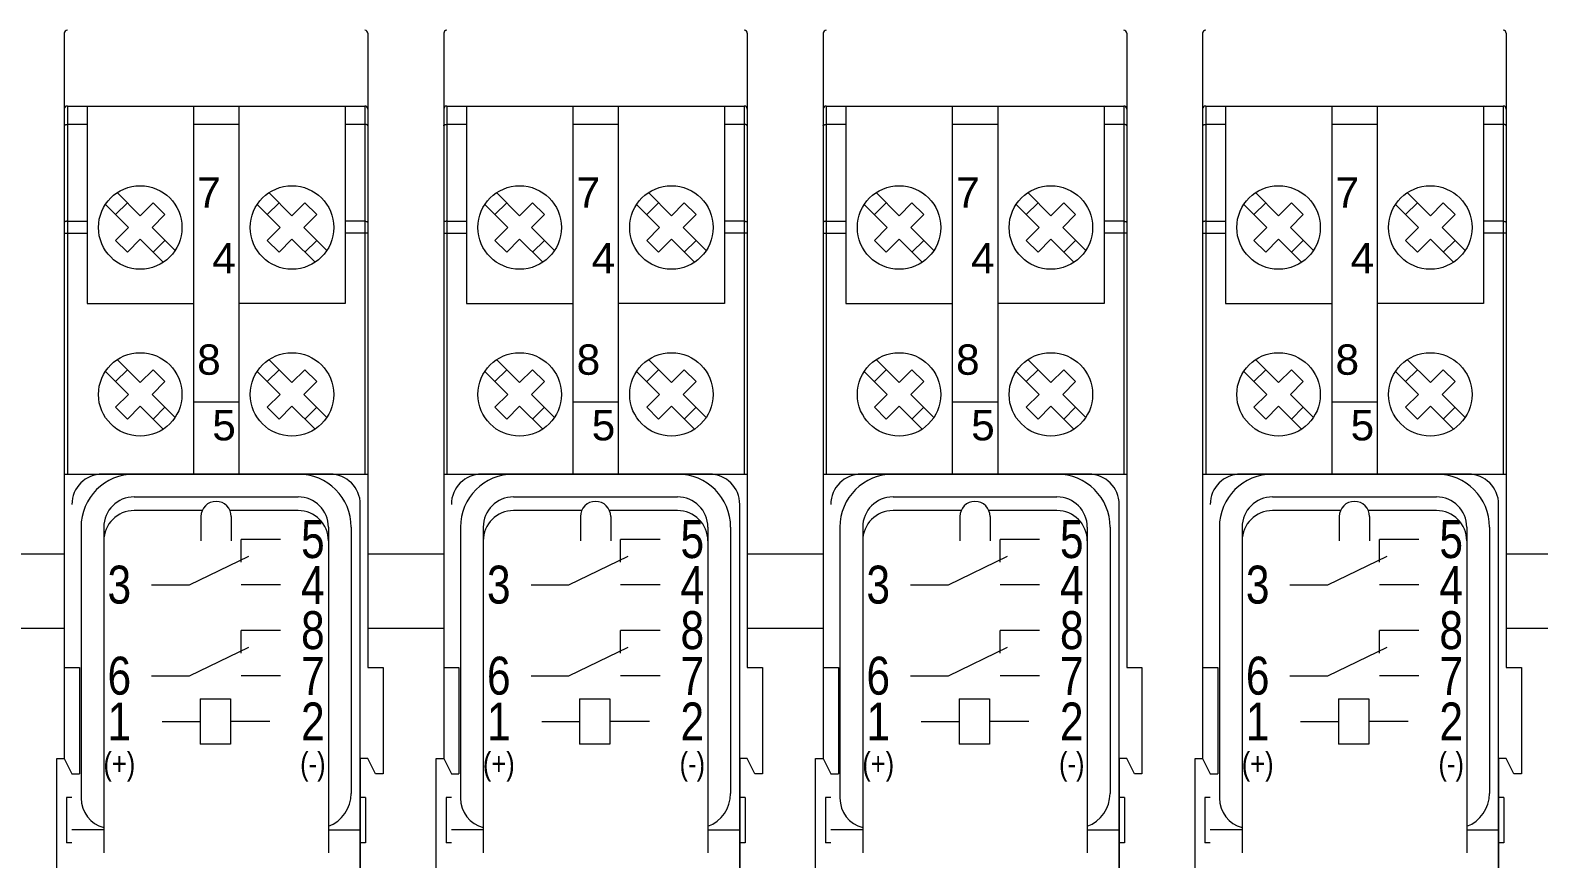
# Model space of a CAD drawing. Header units: millimetres. Extents: x 1359 to 3577, y 1336 to 3557.
# Drawn here: x 3094.1 to 3193.5, y 1756.9 to 1811.5 of the extents above; entities that cross this region are included whole.
import ezdxf

# ---------------------------------------------------------------- set-up
doc = ezdxf.new("R2010")
doc.units = ezdxf.units.MM
doc.layers.add('000-PI-Oprema', color=30, linetype='Continuous', lineweight=5)
doc.layers.add('000-SI-Oprema', color=30, linetype='Continuous', lineweight=0)
doc.layers.add('002-PI-Kabelska kanalica', color=150, linetype='Continuous')
doc.styles.add('NUOVO', font='txt.shx', dxfattribs={"width": 0.8, "height": 0.8})
doc.styles.get("Standard").update_dxf_attribs({"font": 'arial.ttf'})

msp = doc.modelspace()

# ---------------------------------------------------------------- linework, layer by layer
at = {"layer": '000-PI-Oprema', "color": 0, "linetype": 'ByBlock', "lineweight": 0}
for p, q in [((3110.588, 1778), (3107.988, 1778)), ((3107.988, 1776.5), (3107.988, 1778)), ((3135.588, 1778), (3132.988, 1778)), ((3132.988, 1776.5), (3132.988, 1778)), ((3160.588, 1778), (3157.988, 1778)), ((3157.988, 1776.5), (3157.988, 1778)), ((3185.588, 1778), (3182.988, 1778)), ((3182.988, 1776.5), (3182.988, 1778)), ((3104.588, 1775), (3108.488, 1776.9)), ((3129.588, 1775), (3133.488, 1776.9)), ((3154.588, 1775), (3158.488, 1776.9)), ((3179.588, 1775), (3183.488, 1776.9)), ((3102.088, 1775), (3104.588, 1775)), ((3110.588, 1775), (3107.988, 1775)), ((3127.088, 1775), (3129.588, 1775)), ((3135.588, 1775), (3132.988, 1775)), ((3152.088, 1775), (3154.588, 1775)), ((3160.588, 1775), (3157.988, 1775)), ((3177.088, 1775), (3179.588, 1775)), ((3185.588, 1775), (3182.988, 1775)), ((3110.588, 1772), (3107.988, 1772)), ((3107.988, 1770.5), (3107.988, 1772)), ((3135.588, 1772), (3132.988, 1772)), ((3132.988, 1770.5), (3132.988, 1772)), ((3160.588, 1772), (3157.988, 1772)), ((3157.988, 1770.5), (3157.988, 1772)), ((3185.588, 1772), (3182.988, 1772)), ((3182.988, 1770.5), (3182.988, 1772)), ((3104.588, 1769), (3108.488, 1770.9)), ((3129.588, 1769), (3133.488, 1770.9)), ((3154.588, 1769), (3158.488, 1770.9)), ((3179.588, 1769), (3183.488, 1770.9)), ((3102.088, 1769), (3104.588, 1769)), ((3110.588, 1769), (3107.988, 1769)), ((3127.088, 1769), (3129.588, 1769)), ((3135.588, 1769), (3132.988, 1769)), ((3152.088, 1769), (3154.588, 1769)), ((3160.588, 1769), (3157.988, 1769)), ((3177.088, 1769), (3179.588, 1769)), ((3185.588, 1769), (3182.988, 1769)), ((3105.288, 1767.5), (3105.288, 1764.5)), ((3105.288, 1767.5), (3107.288, 1767.5)), ((3107.288, 1767.5), (3107.288, 1764.5)), ((3130.288, 1767.5), (3130.288, 1764.5)), ((3130.288, 1767.5), (3132.288, 1767.5)), ((3132.288, 1767.5), (3132.288, 1764.5)), ((3155.288, 1767.5), (3155.288, 1764.5)), ((3155.288, 1767.5), (3157.288, 1767.5)), ((3157.288, 1767.5), (3157.288, 1764.5)), ((3180.288, 1767.5), (3180.288, 1764.5)), ((3180.288, 1767.5), (3182.288, 1767.5)), ((3182.288, 1767.5), (3182.288, 1764.5)), ((3102.788, 1766), (3105.288, 1766)), ((3109.888, 1766), (3107.288, 1766)), ((3127.788, 1766), (3130.288, 1766)), ((3134.888, 1766), (3132.288, 1766)), ((3152.788, 1766), (3155.288, 1766)), ((3159.888, 1766), (3157.288, 1766)), ((3177.788, 1766), (3180.288, 1766)), ((3184.888, 1766), (3182.288, 1766)), ((3107.288, 1764.5), (3105.288, 1764.5)), ((3132.288, 1764.5), (3130.288, 1764.5)), ((3157.288, 1764.5), (3155.288, 1764.5)), ((3182.288, 1764.5), (3180.288, 1764.5))]:
    msp.add_line(p, q, dxfattribs=at)
at = {"layer": '000-SI-Oprema', "color": 0, "linetype": 'ByBlock', "lineweight": 0}
for p, q in [((3096.338, 1811.35), (3096.338, 1763.55)), ((3116.338, 1811.35), (3116.338, 1769.55)), ((3121.338, 1811.35), (3121.338, 1763.55)), ((3141.338, 1811.35), (3141.338, 1769.55)), ((3146.338, 1811.35), (3146.338, 1763.55)), ((3166.338, 1811.35), (3166.338, 1769.55)), ((3171.338, 1811.35), (3171.338, 1763.55)), ((3191.338, 1811.35), (3191.338, 1769.55)), ((3096.538, 1806.55), (3096.538, 1782.3)), ((3096.538, 1806.55), (3116.138, 1806.55)), ((3097.838, 1806.55), (3097.838, 1793.55)), ((3104.838, 1806.55), (3104.838, 1782.3)), ((3107.838, 1806.55), (3107.838, 1782.3)), ((3114.838, 1806.55), (3114.838, 1793.55)), ((3116.138, 1806.55), (3116.138, 1782.3)), ((3121.538, 1806.55), (3121.538, 1782.3)), ((3121.538, 1806.55), (3141.138, 1806.55)), ((3122.838, 1806.55), (3122.838, 1793.55)), ((3129.838, 1806.55), (3129.838, 1782.3)), ((3132.838, 1806.55), (3132.838, 1782.3)), ((3139.838, 1806.55), (3139.838, 1793.55)), ((3141.138, 1806.55), (3141.138, 1782.3)), ((3146.538, 1806.55), (3146.538, 1782.3)), ((3146.538, 1806.55), (3166.138, 1806.55)), ((3147.838, 1806.55), (3147.838, 1793.55)), ((3154.838, 1806.55), (3154.838, 1782.3)), ((3157.838, 1806.55), (3157.838, 1782.3)), ((3164.838, 1806.55), (3164.838, 1793.55)), ((3166.138, 1806.55), (3166.138, 1782.3)), ((3171.538, 1806.55), (3171.538, 1782.3)), ((3171.538, 1806.55), (3191.138, 1806.55)), ((3172.838, 1806.55), (3172.838, 1793.55)), ((3179.838, 1806.55), (3179.838, 1782.3)), ((3182.838, 1806.55), (3182.838, 1782.3)), ((3189.838, 1806.55), (3189.838, 1793.55)), ((3191.138, 1806.55), (3191.138, 1782.3)), ((3097.838, 1805.334), (3096.538, 1805.334)), ((3107.838, 1805.334), (3104.838, 1805.334)), ((3116.138, 1805.334), (3114.838, 1805.334)), ((3122.838, 1805.334), (3121.538, 1805.334)), ((3132.838, 1805.334), (3129.838, 1805.334)), ((3141.138, 1805.334), (3139.838, 1805.334)), ((3147.838, 1805.334), (3146.538, 1805.334)), ((3157.838, 1805.334), (3154.838, 1805.334)), ((3166.138, 1805.334), (3164.838, 1805.334)), ((3172.838, 1805.334), (3171.538, 1805.334)), ((3182.838, 1805.334), (3179.838, 1805.334)), ((3191.138, 1805.334), (3189.838, 1805.334)), ((3099.712, 1799.398), (3100.49, 1800.176)), ((3099.822, 1800.844), (3101.338, 1799.327)), ((3101.338, 1799.327), (3102.187, 1800.176)), ((3102.187, 1800.176), (3102.964, 1799.398)), ((3109.712, 1799.398), (3110.49, 1800.176)), ((3109.822, 1800.844), (3111.338, 1799.327)), ((3111.338, 1799.327), (3112.187, 1800.176)), ((3112.187, 1800.176), (3112.964, 1799.398)), ((3124.712, 1799.398), (3125.49, 1800.176)), ((3124.822, 1800.844), (3126.338, 1799.327)), ((3126.338, 1799.327), (3127.187, 1800.176)), ((3127.187, 1800.176), (3127.964, 1799.398)), ((3134.712, 1799.398), (3135.49, 1800.176)), ((3134.822, 1800.844), (3136.338, 1799.327)), ((3136.338, 1799.327), (3137.187, 1800.176)), ((3137.187, 1800.176), (3137.964, 1799.398)), ((3149.712, 1799.398), (3150.49, 1800.176)), ((3149.822, 1800.844), (3151.338, 1799.327)), ((3151.338, 1799.327), (3152.187, 1800.176)), ((3152.187, 1800.176), (3152.964, 1799.398)), ((3159.712, 1799.398), (3160.49, 1800.176)), ((3159.822, 1800.844), (3161.338, 1799.327)), ((3161.338, 1799.327), (3162.187, 1800.176)), ((3162.187, 1800.176), (3162.964, 1799.398)), ((3174.712, 1799.398), (3175.49, 1800.176)), ((3174.822, 1800.844), (3176.338, 1799.327)), ((3176.338, 1799.327), (3177.187, 1800.176)), ((3177.187, 1800.176), (3177.964, 1799.398)), ((3184.712, 1799.398), (3185.49, 1800.176)), ((3184.822, 1800.844), (3186.338, 1799.327)), ((3186.338, 1799.327), (3187.187, 1800.176)), ((3187.187, 1800.176), (3187.964, 1799.398)), ((3099.044, 1800.066), (3100.56, 1798.549)), ((3102.116, 1798.549), (3102.964, 1799.398)), ((3109.044, 1800.066), (3110.56, 1798.549)), ((3112.116, 1798.549), (3112.964, 1799.398)), ((3124.044, 1800.066), (3125.56, 1798.549)), ((3127.116, 1798.549), (3127.964, 1799.398)), ((3134.044, 1800.066), (3135.56, 1798.549)), ((3137.116, 1798.549), (3137.964, 1799.398)), ((3149.044, 1800.066), (3150.56, 1798.549)), ((3152.116, 1798.549), (3152.964, 1799.398)), ((3159.044, 1800.066), (3160.56, 1798.549)), ((3162.116, 1798.549), (3162.964, 1799.398)), ((3174.044, 1800.066), (3175.56, 1798.549)), ((3177.116, 1798.549), (3177.964, 1799.398)), ((3184.044, 1800.066), (3185.56, 1798.549)), ((3187.116, 1798.549), (3187.964, 1799.398)), ((3096.338, 1798.172), (3097.838, 1798.172)), ((3096.538, 1798.957), (3097.838, 1798.957)), ((3099.712, 1797.701), (3100.56, 1798.549)), ((3102.116, 1798.549), (3103.632, 1797.033)), ((3109.712, 1797.701), (3110.56, 1798.549)), ((3112.116, 1798.549), (3113.632, 1797.033)), ((3116.138, 1798.957), (3114.838, 1798.957)), ((3116.338, 1798.172), (3114.838, 1798.172)), ((3121.338, 1798.172), (3122.838, 1798.172)), ((3121.538, 1798.957), (3122.838, 1798.957)), ((3124.712, 1797.701), (3125.56, 1798.549)), ((3127.116, 1798.549), (3128.632, 1797.033)), ((3134.712, 1797.701), (3135.56, 1798.549)), ((3137.116, 1798.549), (3138.632, 1797.033)), ((3141.138, 1798.957), (3139.838, 1798.957)), ((3141.338, 1798.172), (3139.838, 1798.172)), ((3146.338, 1798.172), (3147.838, 1798.172)), ((3146.538, 1798.957), (3147.838, 1798.957)), ((3149.712, 1797.701), (3150.56, 1798.549)), ((3152.116, 1798.549), (3153.632, 1797.033)), ((3159.712, 1797.701), (3160.56, 1798.549)), ((3162.116, 1798.549), (3163.632, 1797.033)), ((3166.138, 1798.957), (3164.838, 1798.957)), ((3166.338, 1798.172), (3164.838, 1798.172)), ((3171.338, 1798.172), (3172.838, 1798.172)), ((3171.538, 1798.957), (3172.838, 1798.957)), ((3174.712, 1797.701), (3175.56, 1798.549)), ((3177.116, 1798.549), (3178.632, 1797.033)), ((3184.712, 1797.701), (3185.56, 1798.549)), ((3187.116, 1798.549), (3188.632, 1797.033)), ((3191.138, 1798.957), (3189.838, 1798.957)), ((3191.338, 1798.172), (3189.838, 1798.172)), ((3099.712, 1797.701), (3100.49, 1796.923)), ((3100.49, 1796.923), (3101.338, 1797.772)), ((3101.338, 1797.772), (3102.854, 1796.255)), ((3102.187, 1796.923), (3102.964, 1797.701)), ((3109.712, 1797.701), (3110.49, 1796.923)), ((3110.49, 1796.923), (3111.338, 1797.772)), ((3111.338, 1797.772), (3112.854, 1796.255)), ((3112.187, 1796.923), (3112.964, 1797.701)), ((3124.712, 1797.701), (3125.49, 1796.923)), ((3125.49, 1796.923), (3126.338, 1797.772)), ((3126.338, 1797.772), (3127.854, 1796.255)), ((3127.187, 1796.923), (3127.964, 1797.701)), ((3134.712, 1797.701), (3135.49, 1796.923)), ((3135.49, 1796.923), (3136.338, 1797.772)), ((3136.338, 1797.772), (3137.854, 1796.255)), ((3137.187, 1796.923), (3137.964, 1797.701)), ((3149.712, 1797.701), (3150.49, 1796.923)), ((3150.49, 1796.923), (3151.338, 1797.772)), ((3151.338, 1797.772), (3152.854, 1796.255)), ((3152.187, 1796.923), (3152.964, 1797.701)), ((3159.712, 1797.701), (3160.49, 1796.923)), ((3160.49, 1796.923), (3161.338, 1797.772)), ((3161.338, 1797.772), (3162.854, 1796.255)), ((3162.187, 1796.923), (3162.964, 1797.701)), ((3174.712, 1797.701), (3175.49, 1796.923)), ((3175.49, 1796.923), (3176.338, 1797.772)), ((3176.338, 1797.772), (3177.854, 1796.255)), ((3177.187, 1796.923), (3177.964, 1797.701)), ((3184.712, 1797.701), (3185.49, 1796.923)), ((3185.49, 1796.923), (3186.338, 1797.772)), ((3186.338, 1797.772), (3187.854, 1796.255)), ((3187.187, 1796.923), (3187.964, 1797.701)), ((3097.838, 1793.55), (3104.838, 1793.55)), ((3114.838, 1793.55), (3107.838, 1793.55)), ((3122.838, 1793.55), (3129.838, 1793.55)), ((3139.838, 1793.55), (3132.838, 1793.55)), ((3147.838, 1793.55), (3154.838, 1793.55)), ((3164.838, 1793.55), (3157.838, 1793.55)), ((3172.838, 1793.55), (3179.838, 1793.55)), ((3189.838, 1793.55), (3182.838, 1793.55)), ((3099.712, 1788.398), (3100.49, 1789.176)), ((3099.822, 1789.844), (3101.338, 1788.327)), ((3101.338, 1788.327), (3102.187, 1789.176)), ((3102.187, 1789.176), (3102.964, 1788.398)), ((3109.712, 1788.398), (3110.49, 1789.176)), ((3109.822, 1789.844), (3111.338, 1788.327)), ((3111.338, 1788.327), (3112.187, 1789.176)), ((3112.187, 1789.176), (3112.964, 1788.398)), ((3124.712, 1788.398), (3125.49, 1789.176)), ((3124.822, 1789.844), (3126.338, 1788.327)), ((3126.338, 1788.327), (3127.187, 1789.176)), ((3127.187, 1789.176), (3127.964, 1788.398)), ((3134.712, 1788.398), (3135.49, 1789.176)), ((3134.822, 1789.844), (3136.338, 1788.327)), ((3136.338, 1788.327), (3137.187, 1789.176)), ((3137.187, 1789.176), (3137.964, 1788.398)), ((3149.712, 1788.398), (3150.49, 1789.176)), ((3149.822, 1789.844), (3151.338, 1788.327)), ((3151.338, 1788.327), (3152.187, 1789.176)), ((3152.187, 1789.176), (3152.964, 1788.398)), ((3159.712, 1788.398), (3160.49, 1789.176)), ((3159.822, 1789.844), (3161.338, 1788.327)), ((3161.338, 1788.327), (3162.187, 1789.176)), ((3162.187, 1789.176), (3162.964, 1788.398)), ((3174.712, 1788.398), (3175.49, 1789.176)), ((3174.822, 1789.844), (3176.338, 1788.327)), ((3176.338, 1788.327), (3177.187, 1789.176)), ((3177.187, 1789.176), (3177.964, 1788.398)), ((3184.712, 1788.398), (3185.49, 1789.176)), ((3184.822, 1789.844), (3186.338, 1788.327)), ((3186.338, 1788.327), (3187.187, 1789.176)), ((3187.187, 1789.176), (3187.964, 1788.398)), ((3099.044, 1789.066), (3100.56, 1787.549)), ((3102.116, 1787.549), (3102.964, 1788.398)), ((3109.044, 1789.066), (3110.56, 1787.549)), ((3112.116, 1787.549), (3112.964, 1788.398)), ((3124.044, 1789.066), (3125.56, 1787.549)), ((3127.116, 1787.549), (3127.964, 1788.398)), ((3134.044, 1789.066), (3135.56, 1787.549)), ((3137.116, 1787.549), (3137.964, 1788.398)), ((3149.044, 1789.066), (3150.56, 1787.549)), ((3152.116, 1787.549), (3152.964, 1788.398)), ((3159.044, 1789.066), (3160.56, 1787.549)), ((3162.116, 1787.549), (3162.964, 1788.398)), ((3174.044, 1789.066), (3175.56, 1787.549)), ((3177.116, 1787.549), (3177.964, 1788.398)), ((3184.044, 1789.066), (3185.56, 1787.549)), ((3187.116, 1787.549), (3187.964, 1788.398)), ((3099.712, 1786.701), (3100.56, 1787.549)), ((3102.116, 1787.549), (3103.632, 1786.033)), ((3109.712, 1786.701), (3110.56, 1787.549)), ((3112.116, 1787.549), (3113.632, 1786.033)), ((3124.712, 1786.701), (3125.56, 1787.549)), ((3127.116, 1787.549), (3128.632, 1786.033)), ((3134.712, 1786.701), (3135.56, 1787.549)), ((3137.116, 1787.549), (3138.632, 1786.033)), ((3149.712, 1786.701), (3150.56, 1787.549)), ((3152.116, 1787.549), (3153.632, 1786.033)), ((3159.712, 1786.701), (3160.56, 1787.549)), ((3162.116, 1787.549), (3163.632, 1786.033)), ((3174.712, 1786.701), (3175.56, 1787.549)), ((3177.116, 1787.549), (3178.632, 1786.033)), ((3184.712, 1786.701), (3185.56, 1787.549)), ((3187.116, 1787.549), (3188.632, 1786.033)), ((3099.712, 1786.701), (3100.49, 1785.923)), ((3100.49, 1785.923), (3101.338, 1786.772)), ((3101.338, 1786.772), (3102.854, 1785.255)), ((3102.187, 1785.923), (3102.964, 1786.701)), ((3107.838, 1787.034), (3104.838, 1787.034)), ((3109.712, 1786.701), (3110.49, 1785.923)), ((3110.49, 1785.923), (3111.338, 1786.772)), ((3111.338, 1786.772), (3112.854, 1785.255)), ((3112.187, 1785.923), (3112.964, 1786.701)), ((3124.712, 1786.701), (3125.49, 1785.923)), ((3125.49, 1785.923), (3126.338, 1786.772)), ((3126.338, 1786.772), (3127.854, 1785.255)), ((3127.187, 1785.923), (3127.964, 1786.701)), ((3132.838, 1787.034), (3129.838, 1787.034)), ((3134.712, 1786.701), (3135.49, 1785.923)), ((3135.49, 1785.923), (3136.338, 1786.772)), ((3136.338, 1786.772), (3137.854, 1785.255)), ((3137.187, 1785.923), (3137.964, 1786.701)), ((3149.712, 1786.701), (3150.49, 1785.923)), ((3150.49, 1785.923), (3151.338, 1786.772)), ((3151.338, 1786.772), (3152.854, 1785.255)), ((3152.187, 1785.923), (3152.964, 1786.701)), ((3157.838, 1787.034), (3154.838, 1787.034)), ((3159.712, 1786.701), (3160.49, 1785.923)), ((3160.49, 1785.923), (3161.338, 1786.772)), ((3161.338, 1786.772), (3162.854, 1785.255)), ((3162.187, 1785.923), (3162.964, 1786.701)), ((3174.712, 1786.701), (3175.49, 1785.923)), ((3175.49, 1785.923), (3176.338, 1786.772)), ((3176.338, 1786.772), (3177.854, 1785.255)), ((3177.187, 1785.923), (3177.964, 1786.701)), ((3182.838, 1787.034), (3179.838, 1787.034)), ((3184.712, 1786.701), (3185.49, 1785.923)), ((3185.49, 1785.923), (3186.338, 1786.772)), ((3186.338, 1786.772), (3187.854, 1785.255)), ((3187.187, 1785.923), (3187.964, 1786.701)), ((3096.338, 1782.3), (3116.338, 1782.3)), ((3113.838, 1782.3), (3098.838, 1782.3)), ((3113.838, 1782.3), (3098.838, 1782.3)), ((3100.938, 1782.3), (3111.738, 1782.3)), ((3100.938, 1782.3), (3111.738, 1782.3)), ((3121.338, 1782.3), (3141.338, 1782.3)), ((3138.838, 1782.3), (3123.838, 1782.3)), ((3138.838, 1782.3), (3123.838, 1782.3)), ((3125.938, 1782.3), (3136.738, 1782.3)), ((3125.938, 1782.3), (3136.738, 1782.3)), ((3146.338, 1782.3), (3166.338, 1782.3)), ((3163.838, 1782.3), (3148.838, 1782.3)), ((3163.838, 1782.3), (3148.838, 1782.3)), ((3150.938, 1782.3), (3161.738, 1782.3)), ((3150.938, 1782.3), (3161.738, 1782.3)), ((3171.338, 1782.3), (3191.338, 1782.3)), ((3188.838, 1782.3), (3173.838, 1782.3)), ((3188.838, 1782.3), (3173.838, 1782.3)), ((3175.938, 1782.3), (3186.738, 1782.3)), ((3175.938, 1782.3), (3186.738, 1782.3)), ((3100.938, 1780.8), (3111.738, 1780.8)), ((3115.838, 1738.7), (3115.838, 1780.3)), ((3115.838, 1738.7), (3115.838, 1780.3)), ((3125.938, 1780.8), (3136.738, 1780.8)), ((3140.838, 1738.7), (3140.838, 1780.3)), ((3140.838, 1738.7), (3140.838, 1780.3)), ((3150.938, 1780.8), (3161.738, 1780.8)), ((3165.838, 1738.7), (3165.838, 1780.3)), ((3165.838, 1738.7), (3165.838, 1780.3)), ((3175.938, 1780.8), (3186.738, 1780.8)), ((3190.838, 1738.7), (3190.838, 1780.3)), ((3190.838, 1738.7), (3190.838, 1780.3)), ((3105.422, 1779.9), (3100.938, 1779.9)), ((3105.338, 1779.5), (3105.338, 1777.9)), ((3111.738, 1779.9), (3107.255, 1779.9)), ((3107.338, 1779.5), (3107.338, 1777.9)), ((3130.422, 1779.9), (3125.938, 1779.9)), ((3130.338, 1779.5), (3130.338, 1777.9)), ((3136.738, 1779.9), (3132.255, 1779.9)), ((3132.338, 1779.5), (3132.338, 1777.9)), ((3155.422, 1779.9), (3150.938, 1779.9)), ((3155.338, 1779.5), (3155.338, 1777.9)), ((3161.738, 1779.9), (3157.255, 1779.9)), ((3157.338, 1779.5), (3157.338, 1777.9)), ((3180.422, 1779.9), (3175.938, 1779.9)), ((3180.338, 1779.5), (3180.338, 1777.9)), ((3186.738, 1779.9), (3182.255, 1779.9)), ((3182.338, 1779.5), (3182.338, 1777.9)), ((3097.438, 1778.8), (3097.438, 1760.95)), ((3098.938, 1778.8), (3098.938, 1760.95)), ((3113.738, 1778.8), (3113.738, 1761.25)), ((3115.238, 1778.8), (3115.238, 1761.25)), ((3122.438, 1778.8), (3122.438, 1760.95)), ((3123.938, 1778.8), (3123.938, 1760.95)), ((3138.738, 1778.8), (3138.738, 1761.25)), ((3140.238, 1778.8), (3140.238, 1761.25)), ((3147.438, 1778.8), (3147.438, 1760.95)), ((3148.938, 1778.8), (3148.938, 1760.95)), ((3163.738, 1778.8), (3163.738, 1761.25)), ((3165.238, 1778.8), (3165.238, 1761.25)), ((3172.438, 1778.8), (3172.438, 1760.95)), ((3173.938, 1778.8), (3173.938, 1760.95)), ((3188.738, 1778.8), (3188.738, 1761.25)), ((3190.238, 1778.8), (3190.238, 1761.25)), ((3098.938, 1777.9), (3098.938, 1757.35)), ((3113.738, 1777.9), (3113.738, 1757.35)), ((3123.938, 1777.9), (3123.938, 1757.35)), ((3138.738, 1777.9), (3138.738, 1757.35)), ((3148.938, 1777.9), (3148.938, 1757.35)), ((3163.738, 1777.9), (3163.738, 1757.35)), ((3173.938, 1777.9), (3173.938, 1757.35)), ((3188.738, 1777.9), (3188.738, 1757.35)), ((3096.338, 1769.55), (3097.338, 1769.55)), ((3097.338, 1769.55), (3097.338, 1762.55)), ((3116.338, 1769.55), (3117.338, 1769.55)), ((3117.338, 1769.55), (3117.338, 1762.55)), ((3121.338, 1769.55), (3122.338, 1769.55)), ((3122.338, 1769.55), (3122.338, 1762.55)), ((3141.338, 1769.55), (3142.338, 1769.55)), ((3142.338, 1769.55), (3142.338, 1762.55)), ((3146.338, 1769.55), (3147.338, 1769.55)), ((3147.338, 1769.55), (3147.338, 1762.55)), ((3166.338, 1769.55), (3167.338, 1769.55)), ((3167.338, 1769.55), (3167.338, 1762.55)), ((3171.338, 1769.55), (3172.338, 1769.55)), ((3172.338, 1769.55), (3172.338, 1762.55)), ((3191.338, 1769.55), (3192.338, 1769.55)), ((3192.338, 1769.55), (3192.338, 1762.55)), ((3095.838, 1755.55), (3095.838, 1763.55)), ((3095.838, 1763.55), (3096.338, 1763.55)), ((3096.338, 1763.55), (3096.838, 1762.55)), ((3115.838, 1763.55), (3115.838, 1755.55)), ((3116.338, 1763.55), (3115.838, 1763.55)), ((3116.838, 1762.55), (3116.338, 1763.55)), ((3120.838, 1755.55), (3120.838, 1763.55)), ((3120.838, 1763.55), (3121.338, 1763.55)), ((3121.338, 1763.55), (3121.838, 1762.55)), ((3140.838, 1763.55), (3140.838, 1755.55)), ((3141.338, 1763.55), (3140.838, 1763.55)), ((3141.838, 1762.55), (3141.338, 1763.55)), ((3145.838, 1755.55), (3145.838, 1763.55)), ((3145.838, 1763.55), (3146.338, 1763.55)), ((3146.338, 1763.55), (3146.838, 1762.55)), ((3165.838, 1763.55), (3165.838, 1755.55)), ((3166.338, 1763.55), (3165.838, 1763.55)), ((3166.838, 1762.55), (3166.338, 1763.55)), ((3170.838, 1755.55), (3170.838, 1763.55)), ((3170.838, 1763.55), (3171.338, 1763.55)), ((3171.338, 1763.55), (3171.838, 1762.55)), ((3190.838, 1763.55), (3190.838, 1755.55)), ((3191.338, 1763.55), (3190.838, 1763.55)), ((3191.838, 1762.55), (3191.338, 1763.55)), ((3096.838, 1762.55), (3097.338, 1762.55)), ((3117.338, 1762.55), (3116.838, 1762.55)), ((3121.838, 1762.55), (3122.338, 1762.55)), ((3142.338, 1762.55), (3141.838, 1762.55)), ((3146.838, 1762.55), (3147.338, 1762.55)), ((3167.338, 1762.55), (3166.838, 1762.55)), ((3171.838, 1762.55), (3172.338, 1762.55)), ((3192.338, 1762.55), (3191.838, 1762.55)), ((3096.488, 1761), (3096.488, 1758)), ((3096.838, 1761), (3096.488, 1761)), ((3096.488, 1761), (3096.488, 1758)), ((3096.838, 1761), (3096.488, 1761)), ((3116.188, 1761), (3115.838, 1761)), ((3116.188, 1761), (3115.838, 1761)), ((3116.188, 1761), (3116.188, 1758)), ((3116.188, 1761), (3116.188, 1758)), ((3121.488, 1761), (3121.488, 1758)), ((3121.838, 1761), (3121.488, 1761)), ((3121.488, 1761), (3121.488, 1758)), ((3121.838, 1761), (3121.488, 1761)), ((3141.188, 1761), (3140.838, 1761)), ((3141.188, 1761), (3140.838, 1761)), ((3141.188, 1761), (3141.188, 1758)), ((3141.188, 1761), (3141.188, 1758)), ((3146.488, 1761), (3146.488, 1758)), ((3146.838, 1761), (3146.488, 1761)), ((3146.488, 1761), (3146.488, 1758)), ((3146.838, 1761), (3146.488, 1761)), ((3166.188, 1761), (3165.838, 1761)), ((3166.188, 1761), (3165.838, 1761)), ((3166.188, 1761), (3166.188, 1758)), ((3166.188, 1761), (3166.188, 1758)), ((3171.488, 1761), (3171.488, 1758)), ((3171.838, 1761), (3171.488, 1761)), ((3171.488, 1761), (3171.488, 1758)), ((3171.838, 1761), (3171.488, 1761)), ((3191.188, 1761), (3190.838, 1761)), ((3191.188, 1761), (3190.838, 1761)), ((3191.188, 1761), (3191.188, 1758)), ((3191.188, 1761), (3191.188, 1758)), ((3098.938, 1758.85), (3096.838, 1758.85)), ((3113.738, 1758.85), (3115.838, 1758.85)), ((3123.938, 1758.85), (3121.838, 1758.85)), ((3138.738, 1758.85), (3140.838, 1758.85)), ((3148.938, 1758.85), (3146.838, 1758.85)), ((3163.738, 1758.85), (3165.838, 1758.85)), ((3173.938, 1758.85), (3171.838, 1758.85)), ((3188.738, 1758.85), (3190.838, 1758.85)), ((3096.838, 1758), (3096.488, 1758)), ((3096.838, 1758), (3096.488, 1758)), ((3116.188, 1758), (3115.838, 1758)), ((3116.188, 1758), (3115.838, 1758)), ((3121.838, 1758), (3121.488, 1758)), ((3121.838, 1758), (3121.488, 1758)), ((3141.188, 1758), (3140.838, 1758)), ((3141.188, 1758), (3140.838, 1758)), ((3146.838, 1758), (3146.488, 1758)), ((3146.838, 1758), (3146.488, 1758)), ((3166.188, 1758), (3165.838, 1758)), ((3166.188, 1758), (3165.838, 1758)), ((3171.838, 1758), (3171.488, 1758)), ((3171.838, 1758), (3171.488, 1758)), ((3191.188, 1758), (3190.838, 1758)), ((3191.188, 1758), (3190.838, 1758))]:
    msp.add_line(p, q, dxfattribs=at)
for points in [[(3096.338, 1805.256), (3096.34, 1805.266), (3096.345, 1805.276), (3096.353, 1805.286), (3096.365, 1805.295), (3096.379, 1805.304), (3096.397, 1805.312), (3096.416, 1805.318), (3096.438, 1805.324), (3096.462, 1805.329), (3096.486, 1805.332), (3096.512, 1805.334), (3096.538, 1805.334)], [(3116.338, 1805.256), (3116.336, 1805.266), (3116.331, 1805.276), (3116.323, 1805.286), (3116.311, 1805.295), (3116.297, 1805.304), (3116.279, 1805.312), (3116.26, 1805.318), (3116.238, 1805.324), (3116.215, 1805.329), (3116.19, 1805.332), (3116.164, 1805.334), (3116.138, 1805.334)], [(3121.338, 1805.256), (3121.34, 1805.266), (3121.345, 1805.276), (3121.353, 1805.286), (3121.365, 1805.295), (3121.379, 1805.304), (3121.397, 1805.312), (3121.416, 1805.318), (3121.438, 1805.324), (3121.462, 1805.329), (3121.486, 1805.332), (3121.512, 1805.334), (3121.538, 1805.334)], [(3141.338, 1805.256), (3141.336, 1805.266), (3141.331, 1805.276), (3141.323, 1805.286), (3141.311, 1805.295), (3141.297, 1805.304), (3141.279, 1805.312), (3141.26, 1805.318), (3141.238, 1805.324), (3141.215, 1805.329), (3141.19, 1805.332), (3141.164, 1805.334), (3141.138, 1805.334)], [(3146.338, 1805.256), (3146.34, 1805.266), (3146.345, 1805.276), (3146.353, 1805.286), (3146.365, 1805.295), (3146.379, 1805.304), (3146.397, 1805.312), (3146.416, 1805.318), (3146.438, 1805.324), (3146.462, 1805.329), (3146.486, 1805.332), (3146.512, 1805.334), (3146.538, 1805.334)], [(3166.338, 1805.256), (3166.336, 1805.266), (3166.331, 1805.276), (3166.323, 1805.286), (3166.311, 1805.295), (3166.297, 1805.304), (3166.279, 1805.312), (3166.26, 1805.318), (3166.238, 1805.324), (3166.215, 1805.329), (3166.19, 1805.332), (3166.164, 1805.334), (3166.138, 1805.334)], [(3171.338, 1805.256), (3171.34, 1805.266), (3171.345, 1805.276), (3171.353, 1805.286), (3171.365, 1805.295), (3171.379, 1805.304), (3171.397, 1805.312), (3171.416, 1805.318), (3171.438, 1805.324), (3171.462, 1805.329), (3171.486, 1805.332), (3171.512, 1805.334), (3171.538, 1805.334)], [(3191.338, 1805.256), (3191.336, 1805.266), (3191.331, 1805.276), (3191.323, 1805.286), (3191.311, 1805.295), (3191.297, 1805.304), (3191.279, 1805.312), (3191.26, 1805.318), (3191.238, 1805.324), (3191.215, 1805.329), (3191.19, 1805.332), (3191.164, 1805.334), (3191.138, 1805.334)], [(3096.538, 1798.957), (3096.512, 1798.957), (3096.486, 1798.955), (3096.462, 1798.951), (3096.438, 1798.947), (3096.416, 1798.941), (3096.397, 1798.934), (3096.379, 1798.927), (3096.365, 1798.918), (3096.353, 1798.909), (3096.345, 1798.899), (3096.34, 1798.889), (3096.338, 1798.879)], [(3116.138, 1798.957), (3116.164, 1798.957), (3116.19, 1798.955), (3116.215, 1798.951), (3116.238, 1798.947), (3116.26, 1798.941), (3116.279, 1798.934), (3116.297, 1798.927), (3116.311, 1798.918), (3116.323, 1798.909), (3116.331, 1798.899), (3116.336, 1798.889), (3116.338, 1798.879)], [(3121.538, 1798.957), (3121.512, 1798.957), (3121.486, 1798.955), (3121.462, 1798.951), (3121.438, 1798.947), (3121.416, 1798.941), (3121.397, 1798.934), (3121.379, 1798.927), (3121.365, 1798.918), (3121.353, 1798.909), (3121.345, 1798.899), (3121.34, 1798.889), (3121.338, 1798.879)], [(3141.138, 1798.957), (3141.164, 1798.957), (3141.19, 1798.955), (3141.215, 1798.951), (3141.238, 1798.947), (3141.26, 1798.941), (3141.279, 1798.934), (3141.297, 1798.927), (3141.311, 1798.918), (3141.323, 1798.909), (3141.331, 1798.899), (3141.336, 1798.889), (3141.338, 1798.879)], [(3146.538, 1798.957), (3146.512, 1798.957), (3146.486, 1798.955), (3146.462, 1798.951), (3146.438, 1798.947), (3146.416, 1798.941), (3146.397, 1798.934), (3146.379, 1798.927), (3146.365, 1798.918), (3146.353, 1798.909), (3146.345, 1798.899), (3146.34, 1798.889), (3146.338, 1798.879)], [(3166.138, 1798.957), (3166.164, 1798.957), (3166.19, 1798.955), (3166.215, 1798.951), (3166.238, 1798.947), (3166.26, 1798.941), (3166.279, 1798.934), (3166.297, 1798.927), (3166.311, 1798.918), (3166.323, 1798.909), (3166.331, 1798.899), (3166.336, 1798.889), (3166.338, 1798.879)], [(3171.538, 1798.957), (3171.512, 1798.957), (3171.486, 1798.955), (3171.462, 1798.951), (3171.438, 1798.947), (3171.416, 1798.941), (3171.397, 1798.934), (3171.379, 1798.927), (3171.365, 1798.918), (3171.353, 1798.909), (3171.345, 1798.899), (3171.34, 1798.889), (3171.338, 1798.879)], [(3191.138, 1798.957), (3191.164, 1798.957), (3191.19, 1798.955), (3191.215, 1798.951), (3191.238, 1798.947), (3191.26, 1798.941), (3191.279, 1798.934), (3191.297, 1798.927), (3191.311, 1798.918), (3191.323, 1798.909), (3191.331, 1798.899), (3191.336, 1798.889), (3191.338, 1798.879)]]:
    msp.add_lwpolyline(points, dxfattribs=at)
for centre in [(3101.338, 1798.549), (3111.338, 1798.549), (3126.338, 1798.549), (3136.338, 1798.549), (3151.338, 1798.549), (3161.338, 1798.549), (3176.338, 1798.549), (3186.338, 1798.549), (3101.338, 1787.549), (3111.338, 1787.549), (3126.338, 1787.549), (3136.338, 1787.549), (3151.338, 1787.549), (3161.338, 1787.549), (3176.338, 1787.549), (3186.338, 1787.549)]:
    msp.add_circle(centre, 2.75, dxfattribs=at)
for centre, radius, start, end in [((3096.538, 1811.35), 0.2, 90, 180), ((3116.138, 1811.35), 0.2, 0, 90), ((3121.538, 1811.35), 0.2, 90, 180), ((3141.138, 1811.35), 0.2, 0, 90), ((3146.538, 1811.35), 0.2, 90, 180), ((3166.138, 1811.35), 0.2, 0, 90), ((3171.538, 1811.35), 0.2, 90, 180), ((3191.138, 1811.35), 0.2, 0, 90), ((3096.538, 1806.35), 0.2, 90, 180), ((3116.138, 1806.35), 0.2, 0, 90), ((3121.538, 1806.35), 0.2, 90, 180), ((3141.138, 1806.35), 0.2, 0, 90), ((3146.538, 1806.35), 0.2, 90, 180), ((3166.138, 1806.35), 0.2, 0, 90), ((3171.538, 1806.35), 0.2, 90, 180), ((3191.138, 1806.35), 0.2, 0, 90), ((3098.838, 1780.3), 2, 90, 180), ((3098.838, 1780.3), 2, 90, 180), ((3100.938, 1778.8), 3.5, 90, 180), ((3111.738, 1778.8), 3.5, 0, 90), ((3113.838, 1780.3), 2, 0, 90), ((3113.838, 1780.3), 2, 0, 90), ((3123.838, 1780.3), 2, 90, 180), ((3123.838, 1780.3), 2, 90, 180), ((3125.938, 1778.8), 3.5, 90, 180), ((3136.738, 1778.8), 3.5, 0, 90), ((3138.838, 1780.3), 2, 0, 90), ((3138.838, 1780.3), 2, 0, 90), ((3148.838, 1780.3), 2, 90, 180), ((3148.838, 1780.3), 2, 90, 180), ((3150.938, 1778.8), 3.5, 90, 180), ((3161.738, 1778.8), 3.5, 0, 90), ((3163.838, 1780.3), 2, 0, 90), ((3163.838, 1780.3), 2, 0, 90), ((3173.838, 1780.3), 2, 90, 180), ((3173.838, 1780.3), 2, 90, 180), ((3175.938, 1778.8), 3.5, 90, 180), ((3186.738, 1778.8), 3.5, 0, 90), ((3188.838, 1780.3), 2, 0, 90), ((3188.838, 1780.3), 2, 0, 90), ((3100.938, 1778.8), 2, 90, 180), ((3106.338, 1779.5), 1, 0, 180), ((3111.738, 1778.8), 2, 0, 90), ((3125.938, 1778.8), 2, 90, 180), ((3131.338, 1779.5), 1, 0, 180), ((3136.738, 1778.8), 2, 0, 90), ((3150.938, 1778.8), 2, 90, 180), ((3156.338, 1779.5), 1, 0, 180), ((3161.738, 1778.8), 2, 0, 90), ((3175.938, 1778.8), 2, 90, 180), ((3181.338, 1779.5), 1, 0, 180), ((3186.738, 1778.8), 2, 0, 90), ((3100.938, 1777.9), 2, 90, 180), ((3111.738, 1777.9), 2, 0, 90), ((3125.938, 1777.9), 2, 90, 180), ((3136.738, 1777.9), 2, 0, 90), ((3150.938, 1777.9), 2, 90, 180), ((3161.738, 1777.9), 2, 0, 90), ((3175.938, 1777.9), 2, 90, 180), ((3186.738, 1777.9), 2, 0, 90), ((3099.438, 1760.95), 2, 180, 255.52249), ((3112.938, 1761.25), 2.3, 290.35441, 0), ((3124.438, 1760.95), 2, 180, 255.52249), ((3137.938, 1761.25), 2.3, 290.35441, 0), ((3149.438, 1760.95), 2, 180, 255.52249), ((3162.938, 1761.25), 2.3, 290.35441, 0), ((3174.438, 1760.95), 2, 180, 255.52249), ((3187.938, 1761.25), 2.3, 290.35441, 0)]:
    msp.add_arc(centre, radius, start, end, dxfattribs=at)
at = {"layer": '002-PI-Kabelska kanalica', "color": 0, "linetype": 'ByBlock', "lineweight": 0, "ltscale": 0.25}
for p, q in [((3091.338, 1777.056), (3096.338, 1777.056)), ((3116.338, 1777.056), (3121.338, 1777.056)), ((3141.338, 1777.056), (3146.338, 1777.056)), ((3191.338, 1777.056), (3196.338, 1777.056)), ((3091.338, 1772.146), (3096.338, 1772.146)), ((3116.338, 1772.146), (3121.338, 1772.146)), ((3141.338, 1772.146), (3146.338, 1772.146)), ((3191.338, 1772.146), (3196.338, 1772.146))]:
    msp.add_line(p, q, dxfattribs=at)

# ---------------------------------------------------------------- texts
at = {"layer": '000-PI-Oprema', "color": 0, "linetype": 'ByBlock', "lineweight": 0, "attachment_point": 5, "style": 'NUOVO'}
for s, insert, char_height in [('{\\fArial|b0|i0|c238|p34;5}', (3112.713, 1778), 2.5), ('{\\fArial|b0|i0|c238|p34;5}', (3137.713, 1778), 2.5), ('{\\fArial|b0|i0|c238|p34;5}', (3162.713, 1778), 2.5), ('{\\fArial|b0|i0|c238|p34;5}', (3187.713, 1778), 2.5), ('{\\fArial|b0|i0|c238|p34;3}', (3099.963, 1775), 2.5), ('{\\fArial|b0|i0|c238|p34;4}', (3112.713, 1775), 2.5), ('{\\fArial|b0|i0|c238|p34;3}', (3124.963, 1775), 2.5), ('{\\fArial|b0|i0|c238|p34;4}', (3137.713, 1775), 2.5), ('{\\fArial|b0|i0|c238|p34;3}', (3149.963, 1775), 2.5), ('{\\fArial|b0|i0|c238|p34;4}', (3162.713, 1775), 2.5), ('{\\fArial|b0|i0|c238|p34;3}', (3174.963, 1775), 2.5), ('{\\fArial|b0|i0|c238|p34;4}', (3187.713, 1775), 2.5), ('{\\fArial|b0|i0|c238|p34;8}', (3112.713, 1772), 2.5), ('{\\fArial|b0|i0|c238|p34;8}', (3137.713, 1772), 2.5), ('{\\fArial|b0|i0|c238|p34;8}', (3162.713, 1772), 2.5), ('{\\fArial|b0|i0|c238|p34;8}', (3187.713, 1772), 2.5), ('{\\fArial|b0|i0|c238|p34;6}', (3099.963, 1769), 2.5), ('{\\fArial|b0|i0|c238|p34;6}', (3124.963, 1769), 2.5), ('{\\fArial|b0|i0|c238|p34;6}', (3149.963, 1769), 2.5), ('{\\fArial|b0|i0|c238|p34;6}', (3174.963, 1769), 2.5), ('{\\fArial|b0|i0|c238|p34;7}', (3112.713, 1769), 2.5), ('{\\fArial|b0|i0|c238|p34;7}', (3137.713, 1769), 2.5), ('{\\fArial|b0|i0|c238|p34;7}', (3162.713, 1769), 2.5), ('{\\fArial|b0|i0|c238|p34;7}', (3187.713, 1769), 2.5), ('{\\fArial|b0|i0|c238|p34;1}', (3099.963, 1766), 2.5), ('{\\fArial|b0|i0|c238|p34;2}', (3112.713, 1766), 2.5), ('{\\fArial|b0|i0|c238|p34;1}', (3124.963, 1766), 2.5), ('{\\fArial|b0|i0|c238|p34;2}', (3137.713, 1766), 2.5), ('{\\fArial|b0|i0|c238|p34;1}', (3149.963, 1766), 2.5), ('{\\fArial|b0|i0|c238|p34;2}', (3162.713, 1766), 2.5), ('{\\fArial|b0|i0|c238|p34;1}', (3174.963, 1766), 2.5), ('{\\fArial|b0|i0|c238|p34;2}', (3187.713, 1766), 2.5), ('{\\fArial|b0|i0|c238|p34;(+)}', (3099.963, 1763), 1.5), ('{\\fArial|b0|i0|c238|p34;(-)}', (3112.713, 1763), 1.5), ('{\\fArial|b0|i0|c238|p34;(+)}', (3124.963, 1763), 1.5), ('{\\fArial|b0|i0|c238|p34;(-)}', (3137.713, 1763), 1.5), ('{\\fArial|b0|i0|c238|p34;(+)}', (3149.963, 1763), 1.5), ('{\\fArial|b0|i0|c238|p34;(-)}', (3162.713, 1763), 1.5), ('{\\fArial|b0|i0|c238|p34;(+)}', (3174.963, 1763), 1.5), ('{\\fArial|b0|i0|c238|p34;(-)}', (3187.713, 1763), 1.5)]:
    msp.add_mtext_dynamic_manual_height_columns(s, width=4.25, gutter_width=4, heights=[2.886], dxfattribs=dict(at, insert=insert, char_height=char_height))
at = {"layer": '000-SI-Oprema', "color": 0, "linetype": 'ByBlock', "lineweight": 0, "char_height": 1.9995, "width": 2.5471}
for s, insert, attachment_point in [('{\\fArial|b0|i0|c0|p34;7}', (3105.091, 1801.844), 1), ('{\\fArial|b0|i0|c0|p34;7}', (3130.091, 1801.844), 1), ('{\\fArial|b0|i0|c0|p34;7}', (3155.091, 1801.844), 1), ('{\\fArial|b0|i0|c0|p34;7}', (3180.091, 1801.844), 1), ('{\\fArial|b0|i0|c0|p34;4}', (3107.638, 1797.52), 3), ('{\\fArial|b0|i0|c0|p34;4}', (3132.638, 1797.52), 3), ('{\\fArial|b0|i0|c0|p34;4}', (3157.638, 1797.52), 3), ('{\\fArial|b0|i0|c0|p34;4}', (3182.638, 1797.52), 3), ('{\\fArial|b0|i0|c0|p34;8}', (3105.091, 1790.844), 1), ('{\\fArial|b0|i0|c0|p34;8}', (3130.091, 1790.844), 1), ('{\\fArial|b0|i0|c0|p34;8}', (3155.091, 1790.844), 1), ('{\\fArial|b0|i0|c0|p34;8}', (3180.091, 1790.844), 1), ('{\\fArial|b0|i0|c0|p34;5}', (3107.638, 1786.52), 3), ('{\\fArial|b0|i0|c0|p34;5}', (3132.638, 1786.52), 3), ('{\\fArial|b0|i0|c0|p34;5}', (3157.638, 1786.52), 3), ('{\\fArial|b0|i0|c0|p34;5}', (3182.638, 1786.52), 3)]:
    msp.add_mtext(s, dxfattribs=dict(at, insert=insert, attachment_point=attachment_point))

doc.saveas('drawing.dxf')
